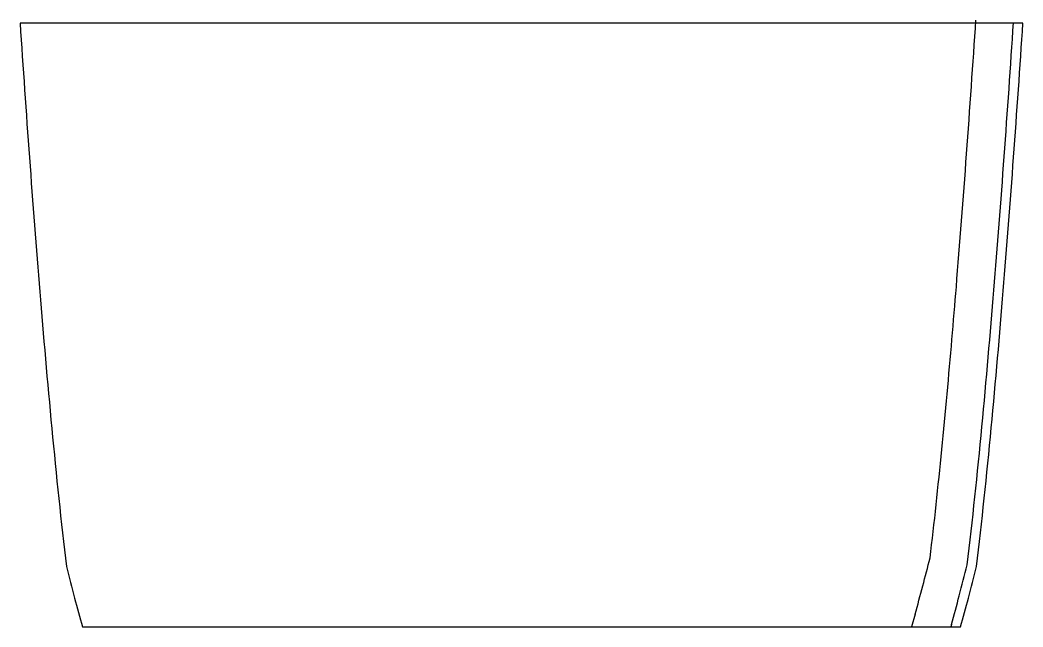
# Model space of a CAD drawing. Header units: inches. Extents: x -9.9 to 30, y 0 to 24.1.
import ezdxf

# ---------------------------------------------------------------- set-up
doc = ezdxf.new("R2010")
doc.units = ezdxf.units.IN
doc.layers.get('0').update_dxf_attribs({"linetype": 'CONTINUOUS'})

msp = doc.modelspace()

# ---------------------------------------------------------------- linework, layer by layer
for p, q in [((29.969, 24), (-9.933, 24)), ((29.593, 24), (28.09, 24)), ((25.679, 0.502), (25.54, 0)), ((-7.45, 0), (27.486, 0)), ((27.125, 0.1), (27.097, 0))]:
    msp.add_line(p, q)
for points, knots in [([(-9.933, 24), (-9.701, 20.516), (-9.431, 16.793), (-8.867, 9.887), (-8.508, 5.909), (-8.087, 2.4)], [-54.089156, -54.089156, -54.089156, -54.089156, -26.927728, -26.927728, 0, 0, 0, 0]), ([(26.276, 2.744), (26.606, 5.506), (26.898, 8.574), (27.144, 11.43), (27.205, 12.141), (27.264, 12.838), (27.319, 13.515), (27.6, 16.959), (27.867, 20.66), (28.098, 24.125)], [-53.81005, -53.81005, -53.81005, -53.81005, -33.054673, -33.054673, -33.054673, -27.887167, -27.887167, -27.887167, -1.603235, -1.603235, -1.603235, -1.603235]), ([(27.754, 2.469), (28.174, 5.975), (28.533, 9.956), (28.814, 13.393), (29.096, 16.847), (29.364, 20.554), (29.595, 24.025)], [-54.052546, -54.052546, -54.052546, -54.052546, -27.887167, -27.887167, -27.887167, -1.603235, -1.603235, -1.603235, -1.603235]), ([(28.123, 2.4), (28.546, 5.92), (28.906, 9.915), (29.47, 16.819), (29.738, 20.528), (29.969, 24)], [-54.112495, -54.112495, -54.112495, -54.112495, -27.887167, -27.887167, -1.603235, -1.603235, -1.603235, -1.603235]), ([(-8.087, 2.4), (-7.981, 1.981), (-7.872, 1.563), (-7.659, 0.764), (-7.556, 0.381), (-7.45, 0)], [-6.54705, -6.54705, -6.54705, -6.54705, -3.257575, -3.257575, -0.243475, -0.243475, -0.243475, -0.243475]), ([(25.679, 0.502), (25.783, 0.876), (25.885, 1.251), (25.985, 1.627), (26.084, 1.998), (26.181, 2.371), (26.276, 2.744)], [-6.306849, -6.306849, -6.306849, -6.306849, -3.293654, -3.293654, -3.293654, -0.312617, -0.312617, -0.312617, -0.312617]), ([(27.125, 0.1), (27.23, 0.48), (27.334, 0.861), (27.435, 1.241), (27.543, 1.65), (27.65, 2.059), (27.754, 2.469)], [-6.306849, -6.306849, -6.306849, -6.306849, -3.293654, -3.293654, -3.293654, -0.061796, -0.061796, -0.061796, -0.061796]), ([(27.486, 0), (27.592, 0.381), (27.696, 0.763), (27.908, 1.563), (28.017, 1.981), (28.123, 2.4)], [-6.306849, -6.306849, -6.306849, -6.306849, -3.293654, -3.293654, 0, 0, 0, 0])]:
    msp.add_open_spline(points, degree=3, knots=knots)

doc.saveas('drawing.dxf')
